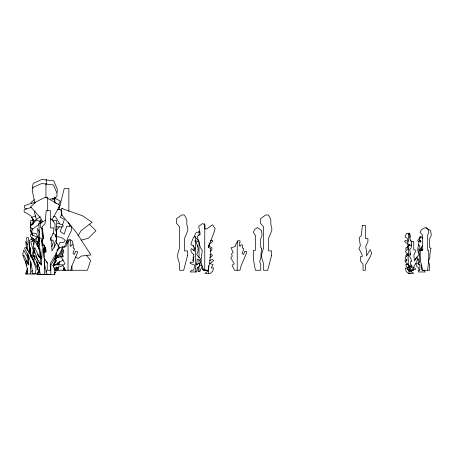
<?xml version="1.0" encoding="UTF-8"?>
<svg xmlns="http://www.w3.org/2000/svg" width="454" height="454" viewBox="0 0 454 454"><rect width="100%" height="100%" fill="white"/><g stroke="black" fill="none" stroke-linecap="round" stroke-linejoin="round"><path stroke-width="0.68" d="M54.849 202.949L54.928 199.675L54.332 197.796L60.399 201.167L58.333 204.862M28.823 255.925L28.449 264.926L23.875 255.097L22.984 255.823L25.458 261.907L26.928 267.071L27.683 274.012M28.942 253.162L29.084 249.7L29.998 248.259L30.435 255.069M41.984 245.654L42.216 240.121L43.505 238.089M34.209 256.152L33.959 260.999L26.065 247.158L24.533 248.173L28.795 256.748L31.337 264.024L32.637 273.796L37.489 273.796M34.419 252.004L34.527 249.927M34.952 241.63L35.054 239.553L36.632 237.521L37.336 246.488M411.568 269.886L411.097 272.235M38.573 243.679L38.891 238.781M39.299 232.488L39.39 231.086M39.895 223.391L40.122 219.895L40.917 219.895L40.917 223.368M30.662 268.013L30.872 261.884M39.697 257.639L40.1 252.696M37.909 264.069L37.778 269.574M409.179 267.582L409.304 266.316M409.69 271.435L410.195 268.41M427.657 270.261L428.735 259.847L428.735 250.29L427.657 250.29L427.657 235.354L428.809 232.312L428.201 229.73L426.482 227.59M38.215 246.885L38.369 245.546M38.675 242.862L38.823 241.522M38.976 240.177L39.129 238.838M44.441 268.388L44.759 265.675M421.789 265.42L421.176 267.406M26.633 274.012L27.484 268.462M39.186 271.571L39.725 268.081M411.074 266.629L411.284 265.261M34.935 211.138L34.606 213.232L36.422 219.696M35.27 273.796L36.099 268.598L30.849 254.444L38.38 270.55M58.43 267.202L57.925 270.261L57.879 267.423M38.272 247.158L38.391 246.477M32.563 224.208L33.392 219.498M32.262 228.311L31.791 232.857L36.485 233.742L37.892 237.59M32.977 224.276L33.448 221.586L40.264 216.74M409.775 265.488L409.548 267.519M410.32 254.768L410.501 253.763M411.182 265.028L410.064 268.104L410.064 271.435L408.833 271.435L407.522 268.41L407.794 267.168L409.19 267.519L409.19 266.753L408.027 264.228L406.5 264.228L405.706 261.538L406.841 260.221L405.087 258.485L405.791 256.856L407.766 255L407.391 253.253L406.438 253.253L405.439 251.215L407.561 249.15L408.6 249.15M44.464 248.389L44.742 247.027M58.861 265.181L59.582 261.816M38.76 274.364L39.663 270.215M33.358 250.568L32.018 255.097L33.278 255.823L31.876 258.258M53.135 221.824L53.481 220.462L56.551 220.462L56.551 243.372M58.895 209.754L64.213 188.592L68.86 188.592L68.86 211.258M55.138 272.321L54.599 274.364L37.018 274.364L39.43 268.745M55.683 270.278L56.58 266.867M57.125 264.824L57.664 262.781M70.745 270.261L71.948 265.721L77.356 253.02L77.356 251.38L75.495 251.38L74.501 254.507L72.946 253.457L74.587 248.747L72.946 247.839L73.627 246.613L73.088 244.814L71.709 244.814L70.807 246.454L70.058 245.557L70.739 240.711L69.019 240.711L66.869 243.781L66.051 246.465L61.829 247.873L63.946 252.311L62.204 254.206L63.174 256.073L61.557 257.77L65.058 263.842L62.873 265.21L65.342 270.261M193.614 250.058L194.017 248.713L195.22 247.998M34.635 250.512L33.221 255.12L34.107 256.187M407.953 268.524L407.664 269.46L408.055 269.914M418.809 244.746L417.85 247.765L417.85 250.96L419.087 254.546L415.41 259.217M61.772 227.034L60.217 231.506L64.184 234.173L66.715 226.2L71.465 226.2L71.465 230.382L67.816 237.907L64.417 247.141M62.436 225.122L64.4 219.481L60.217 217.165L61.948 214.033L60.586 209.453L57.766 209.453M27.575 268.728L25.396 274.012L34.867 274.012M53.317 267.06L56.018 259.762L56.018 255.664M409.752 271.049L408.714 273.524L410.705 273.246M60.127 257.191L63.412 249.74M55.978 253.724L56.551 252.447M409.843 237.754L410.399 236.523L409.678 233.118L409.082 233.203L408.566 234.894L408.577 239.474L407.709 243.196L408.424 245.671M62.981 270.261L64.122 267.741M51.569 246.636L53.146 243.157L53.146 240.189L50.831 240.189L50.831 237.453M31.388 272.167L32.228 270.323M45.735 247.487L44.662 249.74L45.865 252.072M193.989 236.914L195.992 232.788L198.886 231.739L199.902 232.147M58.118 246.454L60.149 242.328L63.73 242.328L65.251 240.484A10.635 10.635 0 0 0 56.602 236.812M199.431 264.449L201.292 260.675M57.885 264.676L59.468 261.572M61.999 256.606L62.947 254.745M55.763 256.243L56.41 255.012L55.626 256.141M51.835 220.059L60.098 205.27L45.496 197.11L35.911 201.979L30.577 206.763L40.548 217.88L42.744 222.04M422.64 245.228L420.983 248.173L420.983 250.619M77.94 236.063L81.124 230.632L92.048 222.273L82.39 215.724L61.449 208.369L61.863 215.258M55.689 235.91L56.392 234.718L56.392 232.329L55.008 228.385L55.008 223.754L51.625 219.083L50.303 219.083M55.615 259.12L58.101 254.927L55.842 255.772M69.371 226.24L70.098 225.031L61.528 214.719M37.018 274.364L39.43 270.391M411.023 245.841L411.704 244.723M45.627 272.264L46.643 270.686M55.774 258.939L59.423 253.939L63.333 246.312L59.185 248.1L56.784 250.704M52.829 265.505L56.41 260.675L53.969 263.178M56.41 230.456L59.338 226.773M210.633 251.141L211.933 249.535L211.836 247.629L209.459 246.397L209.339 244.11L212.954 241.284L212.018 240.081L210.355 240.858M44.015 261.3L44.838 260.284M57.976 257.673L59.258 256.09L61.778 251.34L61.074 250.194M193.625 259.2L192.297 260.307L193.489 260.204M203.171 268.524L202.302 269.46L203.358 269.914L207.932 270.283L207.972 271.049L204.913 273.524L210.446 273.246L212.744 271.225L213.545 267.877L211.258 267.996L212.966 264.574L209.72 263.433L212.659 261.646L213.624 260.46L212.415 259.529L209.544 260.579M32.086 241.539L33.46 240.098M32.359 220.462L33.318 219.469M32.103 237.13L31.139 238.095L31.53 239.428M33.261 239.791L30.838 242.198L34.192 253.548M34.266 199.612L30.872 202.66L31.78 203.67M421.987 250.341L422.997 249.45M54.242 273.37L55.904 272.099L55.904 269.012M38.987 224.372L32.313 229.412L30.157 226.552L36.36 220.088L41.842 222.171M209.918 257.531L212.495 255.653L211.365 254.109L209.873 254.961M194.216 256.845L192.802 257.832L193.58 258.491M55.689 258.343L56.864 257.566L63.095 256.311M54.48 265.244L63.288 259.921M416.976 259.983L418.633 259.058L418.94 262.44M52.715 198.96L56.943 196.627L56.943 193.251L53.538 184.965L41.706 183.518L32.983 187.434L32.183 190.311L34.981 203.341M45.814 220.059L40.264 222.976L40.264 227.255L42.301 228.952M33 238.566L29.357 240.438L29.357 248.202M57.709 249.15L58.975 248.576M407.465 264.058L405.683 264.841L407.431 268.172L405.297 268.172L406.199 271.469L408.435 273.37L413.6 273.37L410.637 271.055L410.637 270.289L414.877 269.687L415.836 269.182L414.564 267.843L413.429 267.712M53.249 265.658L55.768 264.818L62.482 264.818L62.482 265.84L55.904 267.781M35.894 215.905L31.854 217.256L33.959 221.654M35.196 202.189L24.482 205.588L24.482 207.977L26.695 208.88M31.553 207.353L24.181 209.691L24.181 212.08L26.394 212.977L30.889 215.934L33.902 221.495M81.011 240.189L88.326 238.305L95.942 230.74L89.273 224.236M54.049 269.591L57.408 268.734L57.408 268.013L53.981 268.013M199.431 265.596L201.667 265.062L202.104 266.924L200.651 269.171L200.004 271.435L198.029 271.435L198.029 267.088M33.29 220.094L30.707 220.451L30.707 225.286M32.989 224.197L30.407 224.554L30.407 230.082L32.864 235.705M50.195 198.977L54.593 198.977L54.593 202.461M41.115 223.113L38.726 223.113L39.782 238.066M56.466 226.875L63.004 226.875L63.004 225.088L57.352 223.147M55.32 236.245L56.551 236.245M65.285 269.965L64.031 269.965L64.031 267.9M55.394 270.261L87.418 270.261L90.567 260.568L86.396 255.114M37.262 274.29L48.328 274.29M45.315 274.364L50.093 274.477M45.706 274.341L49.696 274.585M53.532 216.212L55.439 216.694L59.758 223.856M407.045 260.131L405.955 259.767L404.872 260.761L405.831 261.896M411.335 245.54L409.531 244.837L407.998 245.75L407.544 248.003L408.594 248.769M38.828 237.641L30.639 234.224L30.639 236.613L35.043 240.115M75.114 257.009L78.253 258.417L81.436 256.028L90.925 254.944L76.397 232.539L68.208 222.568M52.851 233.197L55.774 234.707L56.455 239.434L54.503 243.134L54.503 247.317M408.106 255.08L406.676 254.302L405.7 255.903L406.693 256.601M32.586 233.821L30.934 232.51L30.934 230.121M36.7 241.432L38.902 243.185M38.862 262.298L40.315 263.649L38.982 262.049M54.384 201.724L56.375 203.67M409.661 245.115L409.417 244.837L408.714 245.54L408.231 248.304L408.816 249.552L408.055 255.193L409.037 253.763L409.111 254.768L408.237 256.209L407.942 258.911L408.248 258.911L408.396 261.436L407.823 263.978L408.685 263.774L409.207 271.435M41.626 264.546L40.843 263.615L40.168 260.029L41.2 257.231L39.623 247.742L38.726 238.123L41.115 238.123L43.794 252.214M39.736 244.837L37.427 241.925L41.138 258.207M37.631 254.461L41.053 258.973M26.531 261.674L27.734 263.258L26.054 260.403M30.452 222.449L31.173 223.402M411.965 242.016L410.053 239.457L409.57 234.9L408.05 233.288L406.5 233.288L405.042 236.772L407.391 238.498L408.05 241.477L405.411 240.319L404.588 241.568L408.089 244.207L408.089 246.499L405.933 247.85L405.933 249.762M46.166 261.504L47.352 263.127M422.64 238.52L421.125 236.392L417.731 240.319L418.213 241.761L420.671 240.211L420.671 241.358M67.34 243.667L66.596 242.555L67.374 240.671L69.581 239.11L72.595 241.307L72.946 244.763M421.108 241.761L420.154 240.211L420.58 242.334M58.958 246.76L59.661 247.907M28.942 264.625C26.497 261.674 28.693 258.037 28.125 254.768M34.288 248.962L33.221 247.158L34.635 240.631L39.197 249.144M37.83 254.995L38.539 256.198M23.37 255.835L22.7 254.694L23.699 250.063L28.239 258.525M39.782 232.703L37.427 228.493L39.311 241.59M27.598 244.859L25.685 241.443L26.741 249.064M36.922 261.941L38.21 264.398M196.622 263.751L197.184 264.835M39.56 257.787L34.873 247.725L33.624 248.741L38.051 260.624M56.12 252.611L56.682 253.917L55.422 257.287L50.695 265.522L50.695 270.261L47.239 270.261L47.239 262.497L43.896 257.929L43.896 251.959L46.007 251.959L46.007 249.569L41.779 241.363L43.663 237.397L42.04 226.892L45.048 223.612L46.24 210.577L50.468 210.577L50.468 227.902L53.725 227.902L53.725 232.085L50.763 238.622L51.892 244.995L51.892 250.971L56.716 242.657L58.708 247.237L56.926 251.987L50.275 263.587L50.275 270.261M411.023 265.658L411.727 267.519M25.328 261.544L26.928 265.857M58.748 206.735L59.128 207.858M420.637 238.356L419.978 236.392L418.656 244.286L418.889 245.228L419.394 245.228L420.035 248.173L420.035 251.232L418.86 248.559C418.412 253.162 420.75 257.531 419.507 262.281L418.401 262.281L418.401 263.428L419.956 265.04L419.757 269.982L418.809 270.476L418.401 271.98L425.194 271.98L424.144 270.476L421.692 269.982L421.193 265.04M52.846 198.137L53.243 199.391M41.955 233.731L43.442 238.407M410.41 240.081L410.785 241.284M30.219 254.013L30.781 255.971M47.023 274.364L44.35 263.95L44.35 257.804M32.921 188.268L32.484 186.208L33.284 183.331L42.001 179.415L53.833 180.862L57.238 189.148L57.238 192.524M197.331 245.058L197.626 246.556M27.581 253.775L28.318 257.787M43.022 238.725L41.666 227.857M44.259 245.637L45.133 250.477M31.178 257.174L29.482 247.725L28.301 237.624L26.61 237.624L27.643 250.687M29.714 250.199L29.947 251.533M30.185 252.867L30.418 254.2M32.75 238.231L33.846 244.49M40.241 274.364L39.18 267.451L37.103 262.31L33.624 256.243L34.873 255.523L41.32 265.312L42.216 250.148L43.505 248.707L44.242 256.851M419.031 270.595L418.628 267.826L416.84 266.572L415.892 263.689L418.032 263.689L419.184 265.142L419.065 263.791M40.253 254.728L40.758 258.53M39.481 267.383L39.708 269.477M36.746 261.237L37.631 269.665M44.361 258.212L44.73 262.281M43.947 244.984L44.384 251.885M409.548 244.11L409.599 245.256M421.25 247.765L421.25 250.319M237.232 240.711L237.232 270.261M208.641 244.961L208.641 247.526M208.641 265.658L208.641 273.37M204.765 223.493L204.765 270.261M199.017 231.739L199.017 235.535M199.017 240.978L199.017 257.832M199.017 259.96L199.017 263.751M199.017 266.464L199.017 271.435M195.385 236.392L195.385 271.98M193.268 245.591L193.268 247.197M71.976 266.146L71.976 270.261M68.043 240.711L68.043 270.261M62.743 208.142L62.743 208.664M54.889 196.968L54.889 198.358M54.9 258.388L54.9 261.686L53.107 265.459L54.576 268.728L54.576 274.364M50.803 264.642L50.803 274.364M47.704 197.11L47.704 210.934M46.263 179.415L46.263 184.483M45.962 183.518L45.962 197.853M44.85 246.817L44.85 251.754M44.441 245.671L44.441 252.515M44.441 263.615L44.441 274.364M30.662 247.288L30.662 256.181M30.662 263.224L30.662 274.012M193.779 254.654L193.239 262.281L190.181 262.281L190.181 263.428L194.477 265.04L193.937 269.982L191.31 270.476L190.181 271.98L196.576 271.98L197.223 267.826L199.147 266.572L200.163 263.689L197.87 263.689L196.627 265.142L197.218 259.058L199.59 260.295L200.679 259.217L196.73 254.546L198.063 250.96L198.063 247.765L196.213 242.334L195.038 241.358L195.038 240.211L197.672 241.761L198.188 240.319L194.55 236.392L192.922 238.52L190.884 244.286L191.537 245.228L192.922 245.228L194.704 248.173L194.704 251.232L191.452 248.559L190.811 249.95L191.401 252.163L193.779 254.654M210.724 251.062L209.907 260.88L208.221 270.261L203.33 270.261L200.838 261.652L202.274 250.546L200.362 247.515L197.263 236.284L200.225 234.264L198.721 226.342L202.739 223.493L204.902 225.088L204.902 228.941L206.695 228.941L212.557 224.815L215.134 228.481L214.05 232.363L208.221 247.402L210.724 248.372L210.724 251.062M362.303 225.553L361.412 235.325L359.154 237.782L360.368 245.659L358.955 248.639L362.127 254.79L362.127 256.584L360.544 256.584L360.544 261.061L363.052 264.489L363.052 270.312L365.328 270.312L365.328 265.306L370.322 256.606L371.656 253.043L370.158 249.609L366.543 255.846L366.543 251.363L365.697 246.584L367.916 241.681L367.916 238.543L365.476 238.543L365.476 225.553L362.303 225.553M411.727 241.613L411.154 247.867L409.707 249.445L410.49 254.484L409.582 256.391L411.613 260.329L411.613 261.476L410.598 261.476L410.598 264.341L412.204 266.532L412.204 270.261L413.662 270.261L413.662 267.054L416.857 261.487L417.708 259.211L416.755 257.009L414.44 260.999L413.895 255.074L415.319 251.936L415.319 249.927L413.753 249.927L413.753 241.613L411.727 241.613M261.776 248.298L260.959 254.285L260.959 257.583L259.694 261.356L260.738 264.625L260.738 270.261L255.392 270.261L253.502 259.847L253.502 250.29L255.392 250.29L255.392 235.354L253.366 232.312L254.427 229.73L257.452 227.59L261.578 230.604L262.06 235.331L260.681 239.031L260.681 247.39L261.776 248.298M430.931 248.298L429.881 254.285L429.881 257.583L428.241 261.356L429.586 264.625L429.586 270.261L422.674 270.261L420.228 259.847L420.228 250.29L422.674 250.29L422.674 235.354L420.052 232.312L421.425 229.73L425.336 227.59L430.676 230.604L431.3 235.331L429.512 239.031L429.512 247.39L430.931 248.298M239.928 242.345L239.247 245.557L239.996 246.454L240.898 244.814L242.283 244.814L242.816 246.613L242.135 247.839L243.775 248.747L242.135 253.457L243.69 254.507L244.683 251.38L246.545 251.38L246.545 253.02L241.136 265.721L239.933 270.261L234.531 270.261L232.062 265.21L234.247 263.842L230.751 257.77L232.363 256.073L231.392 254.206L233.135 252.311L231.018 247.873L235.24 246.465L236.057 243.781L238.208 240.711L239.928 240.711L239.928 242.345M187.519 255.659L183.694 270.261L179.585 270.261L179.313 263.104L177.701 257.583L177.701 254.285L179.619 247.651L179.619 226.977L176.379 223.152L176.379 218.873L181.611 214.98L184.409 214.98L186.804 219.651L186.804 224.282L187.78 228.226L187.78 230.621L184.562 238.339L184.562 250.88L187.519 250.88L187.519 255.659M271.526 255.659L267.701 270.261L263.592 270.261L263.32 263.104L261.708 257.583L261.708 254.285L263.632 247.651L263.632 226.977L260.386 223.152L260.386 218.873L265.618 214.98L268.416 214.98L270.811 219.651L270.811 224.282L271.787 228.226L271.787 230.621L268.569 238.339L268.569 250.88L271.526 250.88L271.526 255.659"/></g></svg>
